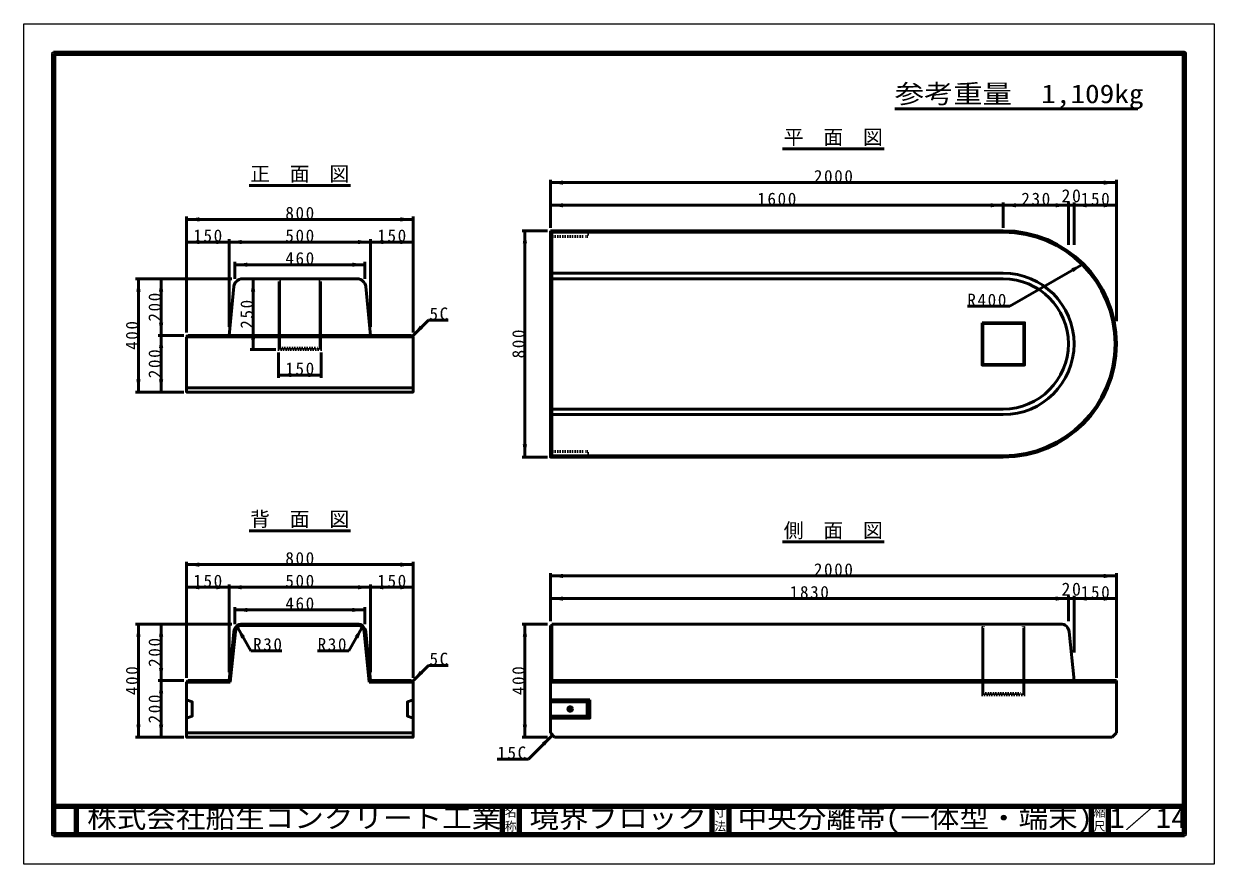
# Model space of a CAD drawing. Units: millimetres, scale not verified. Extents: x -2102 to 2102, y -1485 to 1485.
import ezdxf
from ezdxf.enums import TextEntityAlignment as Align

# ---------------------------------------------------------------- set-up
doc = ezdxf.new("R2010")
doc.units = ezdxf.units.MM
doc.header["$LTSCALE"] = 5
doc.linetypes.add('DOTTED', pattern=[1.75, 0.25, -1.5])
doc.layers.add('0-0_V-nasSTD', color=7, linetype='Continuous', lineweight=50)
doc.layers.add('0-1_0', color=7, linetype='Continuous', lineweight=50)
doc.styles.add('ＭＳ ゴシック', font='')
doc.styles.get('ＭＳ ゴシック').set_extended_font_data('MS Gothic')

msp = doc.modelspace()

# ---------------------------------------------------------------- linework, layer by layer
at = {"layer": '0-0_V-nasSTD', "lineweight": 100}
for p, q in [((-1997.5, 1380), (-1997.5, -1380)), ((-1917.5, -1280), (-1917.5, -1380)), ((-412.5, -1280), (-412.5, -1380)), ((-352.5, -1280), (-352.5, -1380)), ((327.5, -1280), (327.5, -1380)), ((387.5, -1280), (387.5, -1380)), ((1667.5, -1280), (1667.5, -1380)), ((1727.5, -1280), (1727.5, -1380)), ((-1997.5, -1380), (1997.5, -1380))]:
    msp.add_line(p, q, dxfattribs=at)
at = {"layer": '0-0_V-nasSTD'}
for p, q in [((-242.5, 933.676), (-242.5, 763.676)), ((1757.5, 933.676), (1757.5, 433.676)), ((-242.5, 923.676), (1757.5, 923.676)), ((-242.5, 843.676), (1357.5, 843.676)), ((1357.5, 853.676), (1357.5, 763.676)), ((1587.5, 843.676), (1357.5, 843.676)), ((1587.5, 853.676), (1587.5, 703.676)), ((1607.5, 843.676), (1587.5, 843.676)), ((1607.5, 853.676), (1607.5, 703.676)), ((1757.5, 843.676), (1607.5, 843.676)), ((-1527.5, 803.676), (-1527.5, 393.676)), ((-727.5, 803.676), (-727.5, 393.676)), ((-1527.5, 793.676), (-727.5, 793.676)), ((-1377.5, 723.676), (-1377.5, 413.676)), ((-877.5, 723.676), (-877.5, 413.676)), ((-252.5, 753.676), (-342.5, 753.676)), ((-332.5, -46.324), (-332.5, 753.676)), ((1357.5, 753.676), (-242.5, 753.676)), ((1357.5, 748.676), (-242.5, 748.676)), ((-237.5, 748.676), (-237.5, -41.324)), ((-1527.5, 713.676), (-1377.5, 713.676)), ((-1357.5, 643.611), (-1357.5, 583.611)), ((-1357.5, 633.611), (-897.5, 633.611)), ((-897.5, 643.611), (-897.5, 583.611)), ((1640.343, 636.519), (1380.535, 486.519)), ((1357.5, 603.676), (-242.5, 603.676)), ((-1707.5, 583.676), (-1367.5, 583.676)), ((-1697.5, 583.676), (-1697.5, 183.676)), ((-1617.5, 583.676), (-1617.5, 383.676)), ((-1360.201, 556.662), (-1377.5, 383.676)), ((-1330.35, 583.676), (-924.65, 583.676)), ((-1292.5, 333.676), (-1292.5, 583.676)), ((-894.799, 556.662), (-877.5, 383.676)), ((1357.5, 583.676), (-242.5, 583.676)), ((1380.535, 486.519), (1230.535, 486.519)), ((-730, 381.176), (-673.431, 437.745)), ((-673.431, 437.745), (-603.431, 437.745)), ((-1627.5, 383.676), (-1537.5, 383.676)), ((-1617.5, 383.676), (-1617.5, 183.676)), ((-1527.5, 378.676), (-1522.5, 383.676)), ((-727.5, 378.676), (-1527.5, 378.676)), ((-732.5, 383.676), (-1522.5, 383.676)), ((-732.5, 383.676), (-727.5, 378.676)), ((-1302.5, 333.676), (-1212.5, 333.676)), ((-1202.5, 323.676), (-1202.5, 233.676)), ((-1052.5, 323.676), (-1052.5, 233.676)), ((-1202.5, 243.676), (-1052.5, 243.676)), ((-1707.5, 183.676), (-1537.5, 183.676)), ((-1527.5, 198.676), (-727.5, 198.676)), ((1357.5, 123.676), (-242.5, 123.676)), ((1357.5, 103.676), (-242.5, 103.676)), ((-242.5, -41.324), (1357.5, -41.324)), ((-252.5, -46.324), (-342.5, -46.324)), ((-1527.5, -416.324), (-1527.5, -826.324)), ((-727.5, -416.324), (-727.5, -826.324)), ((-1527.5, -426.324), (-727.5, -426.324)), ((-242.5, -456.324), (-242.5, -626.324)), ((1757.5, -456.324), (1757.5, -826.324)), ((-1377.5, -496.324), (-1377.5, -806.324)), ((-877.5, -496.324), (-877.5, -806.324)), ((-242.5, -466.324), (1757.5, -466.324)), ((-1527.5, -506.324), (-1377.5, -506.324)), ((-242.5, -546.324), (1587.5, -546.324)), ((1587.5, -536.324), (1587.5, -626.324)), ((1607.5, -546.324), (1587.5, -546.324)), ((1607.5, -536.324), (1607.5, -736.324)), ((1757.5, -546.324), (1607.5, -546.324)), ((-1357.5, -576.389), (-1357.5, -636.389)), ((-1357.5, -586.389), (-897.5, -586.389)), ((-897.5, -576.389), (-897.5, -636.389)), ((-1707.5, -636.324), (-1367.5, -636.324)), ((-1697.5, -636.324), (-1697.5, -1036.324)), ((-1617.5, -636.324), (-1617.5, -836.324)), ((-1360.201, -663.338), (-1377.5, -836.324)), ((-1355.226, -663.836), (-1372.975, -841.324)), ((-1350.481, -644.08), (-1300.481, -730.683)), ((-1330.35, -636.324), (-924.65, -636.324)), ((-1330.35, -641.324), (-924.65, -641.324)), ((-1127.5, -636.324), (-1127.5, -641.324)), ((-904.519, -644.08), (-954.519, -730.683)), ((-899.774, -663.836), (-882.025, -841.324)), ((-894.799, -663.338), (-877.5, -836.324)), ((-342.5, -636.324), (-252.5, -636.324)), ((-332.5, -636.324), (-332.5, -1036.324)), ((-242.5, -641.324), (-242.5, -1021.324)), ((-242.5, -641.324), (-237.5, -641.324)), ((-237.5, -636.324), (1560.35, -636.324)), ((-237.5, -636.324), (-237.5, -836.324)), ((1590.201, -663.338), (1607.5, -836.324)), ((-1300.481, -730.683), (-1190.481, -730.683)), ((-954.519, -730.683), (-1064.519, -730.683)), ((-730, -838.824), (-673.431, -782.255)), ((-673.431, -782.255), (-603.431, -782.255)), ((-1627.5, -836.324), (-1537.5, -836.324)), ((-1617.5, -836.324), (-1617.5, -1036.324)), ((-1527.5, -841.324), (-1522.5, -836.324)), ((-1522.5, -836.324), (-1377.5, -836.324)), ((-877.5, -836.324), (-732.5, -836.324)), ((-732.5, -836.324), (-727.5, -841.324)), ((-242.5, -836.324), (1757.5, -836.324)), ((1757.5, -836.324), (1757.5, -1021.324)), ((-1372.975, -841.324), (-1527.5, -841.324)), ((-727.5, -841.324), (-882.025, -841.324)), ((-242.5, -841.324), (1757.5, -841.324)), ((-242.5, -903.824), (-102.5, -903.824)), ((-102.5, -903.824), (-112.5, -911.324)), ((-242.5, -961.324), (-112.5, -961.324)), ((-112.5, -961.324), (-102.5, -968.824)), ((-1707.5, -1036.324), (-1537.5, -1036.324)), ((-1527.5, -1021.324), (-727.5, -1021.324)), ((-342.5, -1036.324), (-252.5, -1036.324)), ((-235, -1028.824), (-319.853, -1113.676)), ((-242.5, -1021.324), (-227.5, -1036.324)), ((-227.5, -1036.324), (1742.5, -1036.324)), ((1757.5, -1021.324), (1742.5, -1036.324)), ((-319.853, -1113.676), (-429.853, -1113.676))]:
    msp.add_line(p, q, dxfattribs=at)
at = {"layer": '0-0_V-nasSTD', "linetype": 'DOTTED'}
for p, q in [((-1202.5, 333.676), (-1202.5, 583.676)), ((-1197.5, 338.676), (-1197.5, 583.676)), ((-1057.5, 338.676), (-1057.5, 583.676)), ((-1052.5, 333.676), (-1052.5, 583.676)), ((-1197.5, 338.676), (-1057.5, 338.676)), ((-1202.5, 333.676), (-1052.5, 333.676)), ((1282.5, -886.324), (1282.5, -636.324)), ((1287.5, -881.324), (1287.5, -636.324)), ((1427.5, -881.324), (1427.5, -636.324)), ((1432.5, -886.324), (1432.5, -636.324)), ((1287.5, -881.324), (1427.5, -881.324)), ((1282.5, -886.324), (1432.5, -886.324))]:
    msp.add_line(p, q, dxfattribs=at)
at = {"layer": '0-0_V-nasSTD', "lineweight": 18}
for points in [[(-2102.5, -1485), (-2102.5, 1485), (2102.5, 1485), (2102.5, -1485)], [(-2002.5, -1385), (-2002.5, 1385), (2002.5, 1385), (2002.5, -1385)]]:
    msp.add_lwpolyline(points, close=True, dxfattribs=at)
at = {"layer": '0-0_V-nasSTD', "lineweight": 100}
msp.add_lwpolyline([(1997.5, -1380), (1997.5, 1380), (-1997.5, 1380)], dxfattribs=at)
at = {"layer": '0-0_V-nasSTD'}
for points in [[(-242.5, 753.676), (-242.5, -46.324), (1357.5, -46.324)], [(-1377.5, 713.676), (-877.5, 713.676), (-727.5, 713.676)], [(-1527.5, 378.676), (-1527.5, 183.676), (-727.5, 183.676), (-727.5, 378.676)], [(-1377.5, -506.324), (-877.5, -506.324), (-727.5, -506.324)], [(-1527.5, -841.324), (-1527.5, -1036.324), (-727.5, -1036.324), (-727.5, -841.324)], [(-1527.5, -903.824), (-1507.5, -911.324), (-1507.5, -961.324), (-1527.5, -968.824)], [(-727.5, -903.824), (-747.5, -911.324), (-747.5, -961.324), (-727.5, -968.824)], [(-242.5, -968.824), (-102.5, -968.824), (-102.5, -903.824)], [(-242.5, -911.324), (-112.5, -911.324), (-112.5, -961.324)]]:
    msp.add_lwpolyline(points, dxfattribs=at)
at = {"layer": '0-0_V-nasSTD', "linetype": 'DOTTED'}
for points in [[(-242.5, 733.676), (-112.5, 733.676), (-102.5, 753.676)], [(-242.5, -26.324), (-112.5, -26.324), (-102.5, -46.324)]]:
    msp.add_lwpolyline(points, dxfattribs=at)
at = {"layer": '0-0_V-nasSTD'}
for points in [[(1282.5, 428.676), (1282.5, 278.676), (1432.5, 278.676), (1432.5, 428.676)], [(1285, 426.176), (1285, 281.176), (1430, 281.176), (1430, 426.176)]]:
    msp.add_lwpolyline(points, close=True, dxfattribs=at)
for radius in [8, 6]:
    msp.add_circle((-172.5, -936.324), radius, dxfattribs=at)
for centre, radius, start, end in [((1357.5, 353.676), 400, 360, 90), ((1357.5, 353.676), 395, 0, 90), ((1357.5, 353.676), 250, 0, 90), ((-1330.35, 553.676), 30, 90, 174.28941), ((-924.65, 553.676), 30, 5.71059, 90), ((1357.5, 353.676), 230, 360, 90), ((1357.5, 353.676), 400, 270, 0), ((1357.5, 353.676), 395, 270, 0), ((1357.5, 353.676), 250, 270, 0), ((1357.5, 353.676), 230, 270, 0), ((-1330.35, -666.324), 30, 90, 174.28941), ((-1330.35, -666.324), 25, 90, 174.28941), ((-924.65, -666.324), 30, 5.71059, 90), ((-924.65, -666.324), 25, 5.71059, 90), ((1560.35, -666.324), 30, 5.71059, 90)]:
    msp.add_arc(centre, radius, start, end, dxfattribs=at)
for points in [[(-242.5, 923.676), (-197.5, 916.176), (-197.5, 931.176)], [(1712.5, 916.176), (1712.5, 931.176), (1757.5, 923.676)], [(-242.5, 843.676), (-197.5, 836.176), (-197.5, 851.176)], [(1312.5, 836.176), (1312.5, 851.176), (1357.5, 843.676)], [(1357.5, 843.676), (1402.5, 836.176), (1402.5, 851.176)], [(1542.5, 836.176), (1542.5, 851.176), (1587.5, 843.676)], [(1607.5, 843.676), (1652.5, 836.176), (1652.5, 851.176)], [(1712.5, 836.176), (1712.5, 851.176), (1757.5, 843.676)], [(-1527.5, 793.676), (-1482.5, 786.176), (-1482.5, 801.176)], [(-772.5, 786.176), (-772.5, 801.176), (-727.5, 793.676)], [(-1527.5, 713.676), (-1482.5, 706.176), (-1482.5, 721.176)], [(-1422.5, 706.176), (-1422.5, 721.176), (-1377.5, 713.676)], [(-1377.5, 713.676), (-1332.5, 706.176), (-1332.5, 721.176)], [(-922.5, 706.176), (-922.5, 721.176), (-877.5, 713.676)], [(-877.5, 713.676), (-832.5, 706.176), (-832.5, 721.176)], [(-772.5, 706.176), (-772.5, 721.176), (-727.5, 713.676)], [(-340, 708.676), (-332.5, 753.676), (-325, 708.676)], [(-1357.5, 633.611), (-1312.5, 626.111), (-1312.5, 641.111)], [(-942.5, 626.111), (-942.5, 641.111), (-897.5, 633.611)], [(1597.622, 620.514), (1605.122, 607.524), (1640.343, 636.519)], [(-1705, 538.676), (-1697.5, 583.676), (-1690, 538.676)], [(-1625, 538.676), (-1617.5, 583.676), (-1610, 538.676)], [(-1300, 538.676), (-1292.5, 583.676), (-1285, 538.676)], [(-1625, 428.676), (-1617.5, 383.676), (-1610, 428.676)], [(-1625, 338.676), (-1617.5, 383.676), (-1610, 338.676)], [(-1300, 378.676), (-1292.5, 333.676), (-1285, 378.676)], [(-730, 381.176), (-703.483, 418.3), (-692.877, 407.693)], [(-1705, 228.676), (-1697.5, 183.676), (-1690, 228.676)], [(-1625, 228.676), (-1617.5, 183.676), (-1610, 228.676)], [(-1202.5, 243.676), (-1157.5, 236.176), (-1157.5, 251.176)], [(-1097.5, 236.176), (-1097.5, 251.176), (-1052.5, 243.676)], [(-340, -1.324), (-332.5, -46.324), (-325, -1.324)], [(-1527.5, -426.324), (-1482.5, -433.824), (-1482.5, -418.824)], [(-772.5, -433.824), (-772.5, -418.824), (-727.5, -426.324)], [(-242.5, -466.324), (-197.5, -473.824), (-197.5, -458.824)], [(1712.5, -473.824), (1712.5, -458.824), (1757.5, -466.324)], [(-1527.5, -506.324), (-1482.5, -513.824), (-1482.5, -498.824)], [(-1422.5, -513.824), (-1422.5, -498.824), (-1377.5, -506.324)], [(-1377.5, -506.324), (-1332.5, -513.824), (-1332.5, -498.824)], [(-922.5, -513.824), (-922.5, -498.824), (-877.5, -506.324)], [(-877.5, -506.324), (-832.5, -513.824), (-832.5, -498.824)], [(-772.5, -513.824), (-772.5, -498.824), (-727.5, -506.324)], [(-242.5, -546.324), (-197.5, -553.824), (-197.5, -538.824)], [(1542.5, -553.824), (1542.5, -538.824), (1587.5, -546.324)], [(1607.5, -546.324), (1652.5, -553.824), (1652.5, -538.824)], [(1712.5, -553.824), (1712.5, -538.824), (1757.5, -546.324)], [(-1357.5, -586.389), (-1312.5, -593.889), (-1312.5, -578.889)], [(-942.5, -593.889), (-942.5, -578.889), (-897.5, -586.389)], [(-1705, -681.324), (-1697.5, -636.324), (-1690, -681.324)], [(-1625, -681.324), (-1617.5, -636.324), (-1610, -681.324)], [(-1350.481, -644.08), (-1334.476, -686.801), (-1321.485, -679.301)], [(-933.515, -679.301), (-920.524, -686.801), (-904.519, -644.08)], [(-340, -681.324), (-332.5, -636.324), (-325, -681.324)], [(-1625, -791.324), (-1617.5, -836.324), (-1610, -791.324)], [(-1625, -881.324), (-1617.5, -836.324), (-1610, -881.324)], [(-730, -838.824), (-703.483, -801.7), (-692.877, -812.307)], [(-1705, -991.324), (-1697.5, -1036.324), (-1690, -991.324)], [(-1625, -991.324), (-1617.5, -1036.324), (-1610, -991.324)], [(-340, -991.324), (-332.5, -1036.324), (-325, -991.324)], [(-272.123, -1055.34), (-261.517, -1065.947), (-235, -1028.824)]]:
    msp.add_solid(points, dxfattribs=at)
at = {"layer": '0-1_0'}
for p, q in [((1832.5, 1184.806), (974, 1184.806)), ((578, 1043.676), (937, 1043.676)), ((-1307, 913.676), (-948, 913.676)), ((-1307, -306.324), (-948, -306.324)), ((578, -346.324), (937, -346.324))]:
    msp.add_line(p, q, dxfattribs=at)
at = {"layer": '0-1_0', "lineweight": 100}
msp.add_line((-1997.5, -1280), (1997.5, -1280), dxfattribs=at)

# ---------------------------------------------------------------- texts
at = {"layer": '0-0_V-nasSTD', "style": 'ＭＳ ゴシック'}
for s, height, width, p in [('参考重量\u30001,109kg', 65.98, 1.15, (974, 1184.806)), ('株式会社船生コンクリート工業', 69.65, 1.1, (-1878.75, -1377.5)), ('境界ブロック', 69.65, 1.1, (-316.25, -1377.53)), ('中央分離帯(一体型・端末)', 69.65, 1.1, (418.75, -1377.492)), ('1／14', 69.65, 1.15, (1732.5, -1377.418))]:
    msp.add_text(s, height=height, dxfattribs=dict(at, width=width)).set_placement(p, align=Align.BOTTOM_LEFT)
for s, height, p in [('平\u3000面\u3000図', 51.32, (582, 1043.676)), ('正\u3000面\u3000図', 51.32, (-1303, 913.676)), ('背\u3000面\u3000図', 51.32, (-1303, -306.324)), ('側\u3000面\u3000図', 51.32, (582, -346.324)), ('名', 30.79, (-403.518, -1326.001)), ('寸', 30.79, (336.482, -1326.001)), ('縮', 30.79, (1676.482, -1326.001)), ('称', 30.79, (-403.524, -1375.99)), ('法', 30.79, (336.476, -1375.99)), ('尺', 30.79, (1676.476, -1375.99))]:
    msp.add_text(s, height=height, dxfattribs=at).set_placement(p, align=Align.BOTTOM_LEFT)
at = {"layer": '0-0_V-nasSTD', "attachment_point": 7, "style": 'ＭＳ ゴシック'}
for s, insert, char_height in [('\\T1.2;2000', (688.5, 923.676), 43.99), ('\\T1.2;1600', (488.5, 843.676), 43.99), ('\\T1.2;230', (1421.5, 843.676), 43.99), ('\\T1.19;20', (1563.25, 853.676), 45.82), ('\\T1.2;150', (1631.5, 843.676), 43.99), ('\\T1.2;800', (-1178.5, 793.611), 43.99), ('\\T1.2;150', (-1503.5, 713.676), 43.99), ('\\T1.2;500', (-1178.5, 713.611), 43.99), ('\\T1.2;150', (-853.5, 713.676), 43.99), ('\\T1.2;460', (-1178.5, 633.611), 43.99), ('\\T1.2;R400', (1230.535, 486.519), 43.99), ('\\T1.2;5C', (-669.431, 437.745), 43.99), ('\\T1.2;150', (-1178.5, 243.676), 43.99), ('\\T1.2;800', (-1178.5, -426.389), 43.99), ('\\T1.2;150', (-1503.5, -506.324), 43.99), ('\\T1.2;500', (-1178.5, -506.389), 43.99), ('\\T1.2;150', (-853.5, -506.324), 43.99), ('\\T1.2;2000', (688.5, -466.324), 43.99), ('\\T1.2;1830', (603.5, -546.324), 43.99), ('\\T1.19;20', (1563.25, -536.324), 45.82), ('\\T1.2;150', (1631.5, -546.324), 43.99), ('\\T1.2;460', (-1178.5, -586.389), 43.99), ('\\T1.2;R30', (-1292.481, -730.683), 43.99), ('\\T1.2;R30', (-1064.519, -730.683), 43.99), ('\\T1.2;5C', (-669.431, -782.255), 43.99), ('\\T1.2;15C', (-429.853, -1113.676), 43.99)]:
    msp.add_mtext(s, dxfattribs=dict(at, insert=insert, char_height=char_height))
at = {"layer": '0-0_V-nasSTD', "char_height": 43.99, "attachment_point": 7, "rotation": 90, "style": 'ＭＳ ゴシック'}
for s, insert in [('\\T1.2;200', (-1617.5, 432.676)), ('\\T1.2;250', (-1292.5, 407.676)), ('\\T1.2;400', (-1697.5, 332.676)), ('\\T1.2;800', (-332.5, 302.676)), ('\\T1.2;200', (-1617.5, 232.676)), ('\\T1.2;200', (-1617.5, -787.324)), ('\\T1.2;400', (-1697.5, -887.324)), ('\\T1.2;400', (-332.5, -887.324)), ('\\T1.2;200', (-1617.5, -987.324))]:
    msp.add_mtext(s, dxfattribs=dict(at, insert=insert))

doc.saveas('drawing.dxf')
